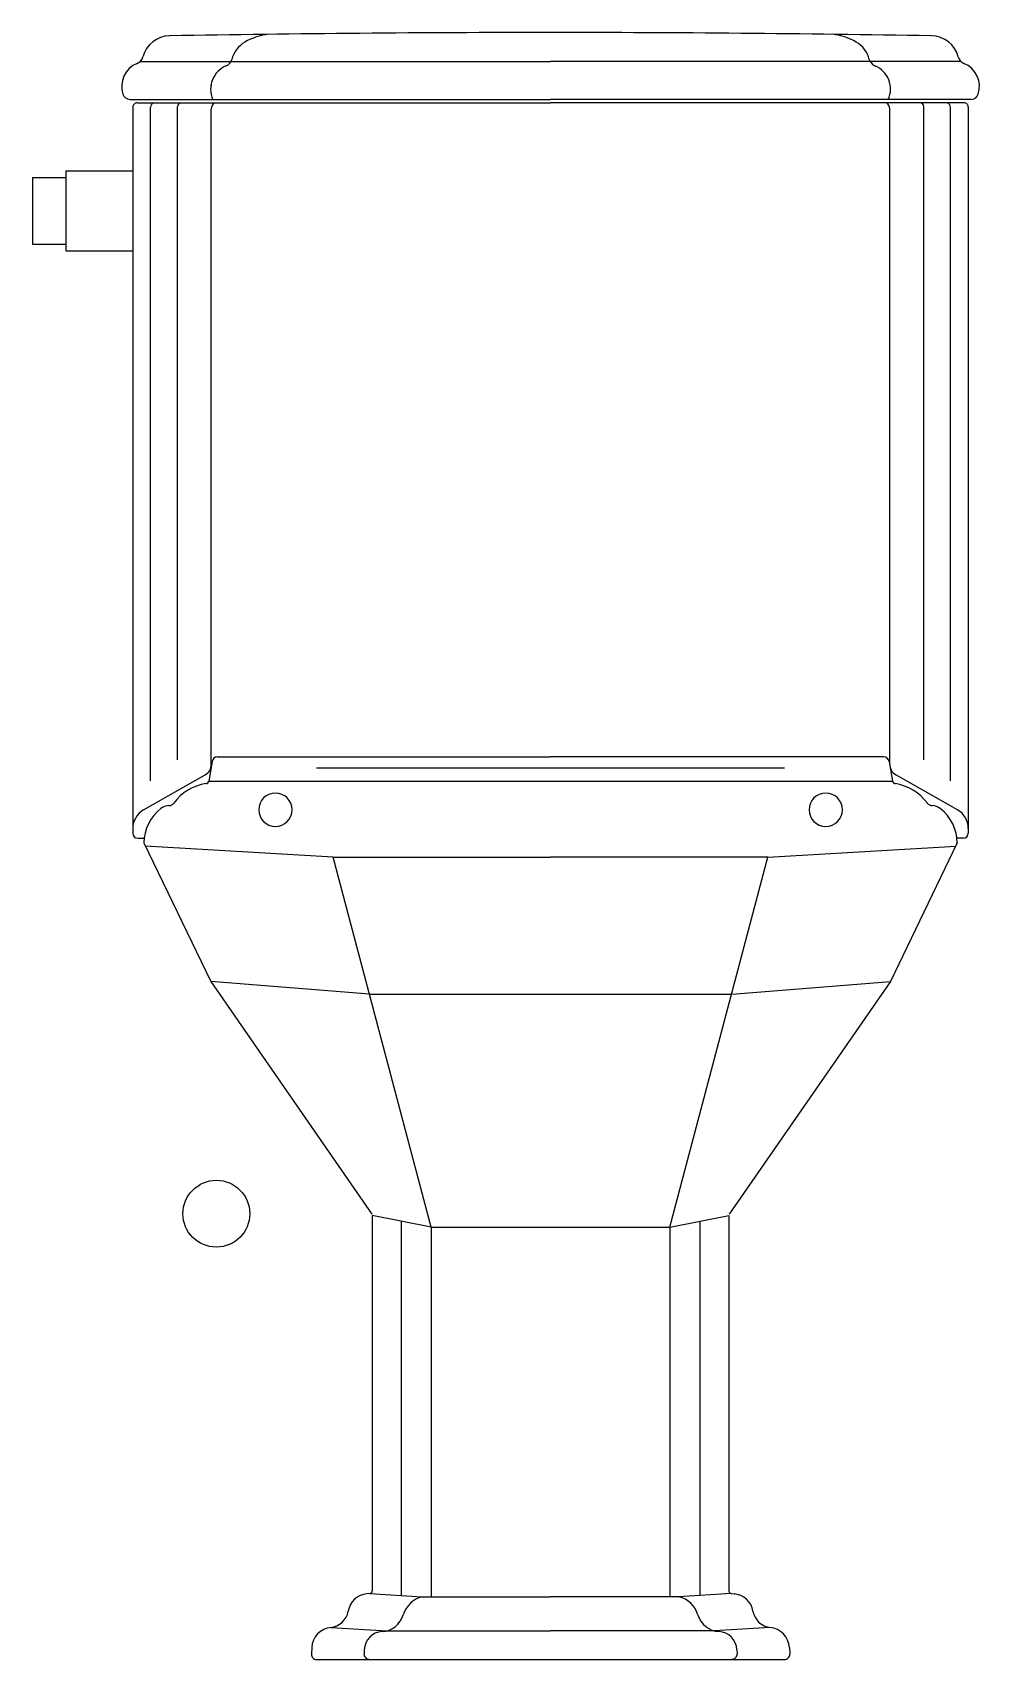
# Model space of a CAD drawing. Extents: x 1846 to 2271, y 1370 to 2100.
import ezdxf

# ---------------------------------------------------------------- set-up
doc = ezdxf.new("R2010")
doc.units = 0
doc.header["$LTSCALE"] = 50
doc.layers.add('FINA', color=6, linetype='CONTINUOUS')
doc.layers.add('GROSSA', color=3, linetype='CONTINUOUS')

msp = doc.modelspace()

# ---------------------------------------------------------------- linework, layer by layer
at = {"layer": 'FINA', "color": 0, "linetype": 'CONTINUOUS'}
for p, q in [((1899.31, 1764.15), (1899.31, 2066.31)), ((1911.33, 1773.5), (1911.33, 2066.64)), ((2246.3, 1773.5), (2246.3, 2066.64)), ((2258.32, 1764.15), (2258.32, 2066.31)), ((2025.27, 1563.86), (1981.32, 1729.87)), ((2132.36, 1563.86), (2176.32, 1729.87)), ((1997.59, 1668.4), (1926.32, 1674.09)), ((2160.22, 1668.4), (2231.32, 1674.09)), ((1997.59, 1668.4), (2160.22, 1668.4)), ((2025.27, 1563.86), (1998.82, 1569.05)), ((2011.82, 1566.5), (2011.82, 1398.59)), ((2025.27, 1563.86), (2132.36, 1563.86)), ((2025.27, 1563.86), (2025.27, 1398.03)), ((2132.36, 1563.86), (2158.82, 1569.05)), ((2132.36, 1563.86), (2132.36, 1398.03)), ((2145.82, 1566.5), (2145.82, 1398.59)), ((1997.7, 1399.44), (2021.18, 1398.03)), ((2021.32, 1398.03), (2078.82, 1398.03)), ((2136.32, 1398.03), (2078.82, 1398.03)), ((2159.93, 1399.44), (2136.45, 1398.03)), ((1980.32, 1384.23), (2005.26, 1382.72)), ((2005.26, 1382.72), (2078.82, 1382.72)), ((2152.37, 1382.72), (2078.82, 1382.72)), ((2177.31, 1384.23), (2152.37, 1382.72)), ((1995.18, 1374.26), (1995.09, 1372.42)), ((2162.45, 1374.26), (2162.55, 1372.42))]:
    msp.add_line(p, q, dxfattribs=at)
at = {"layer": 'FINA', "color": 0}
msp.add_circle((1928.82, 1569.87), 15, dxfattribs=at)
at = {"layer": 'FINA', "color": 0, "linetype": 'CONTINUOUS'}
for centre, radius, start, end in [((1901.45, 2066.31), 2.14, 108.54522, 179.99117), ((1913.04, 2066.64), 1.7, 96.16292, 179.99693), ((2244.59, 2066.64), 1.7, 0.00307, 83.83708), ((2256.18, 2066.31), 2.14, 0.00883, 71.45478), ((2024.15, 1386.47), 11.93, 104.39871, 163.27768), ((2133.48, 1386.47), 11.93, 16.72232, 75.60129), ((2002.61, 1392.94), 10.56, 273.39507, 343.27709), ((2155.02, 1392.94), 10.56, 196.72291, 266.60493), ((2003.75, 1373.83), 8.58, 93.40193, 177.1362), ((2153.88, 1373.83), 8.58, 2.8638, 86.59807), ((1997.43, 1372.3), 2.35, 177.13779, 270), ((2160.2, 1372.3), 2.35, 270, 2.86221)]:
    msp.add_arc(centre, radius, start, end, dxfattribs=at)
at = {"layer": 'GROSSA', "color": 0, "linetype": 'CONTINUOUS'}
for p, q in [((1894.62, 2086.87), (2078.82, 2086.87)), ((2263.01, 2086.87), (2078.82, 2086.87)), ((1926.38, 2076.26), (1926.39, 2076.33)), ((2231.25, 2076.26), (2231.24, 2076.33)), ((2271.18, 2077.37), (2271.17, 2077.43)), ((1889.99, 2069.87), (2078.82, 2069.87)), ((1891.32, 2066.41), (1891.32, 1740.69)), ((1893.24, 2068.33), (2078.82, 2068.33)), ((2267.64, 2069.87), (2078.82, 2069.87)), ((2264.39, 2068.33), (2078.82, 2068.33)), ((2266.32, 2066.41), (2266.32, 1740.69)), ((1926.56, 1771.46), (1926.56, 2065.61)), ((2231.07, 1771.46), (2231.07, 2065.61)), ((1861.32, 2037.87), (1861.32, 2001.87)), ((1861.32, 2037.87), (1891.32, 2037.87)), ((1846.32, 2034.87), (1846.32, 2004.87)), ((1846.32, 2034.87), (1861.32, 2034.87)), ((1846.32, 2004.87), (1861.32, 2004.87)), ((1861.32, 2001.87), (1891.32, 2001.87)), ((1929.4, 1774.87), (2078.82, 1774.87)), ((2228.23, 1774.87), (2078.82, 1774.87)), ((1896.16, 1751.08), (1923.84, 1766.79)), ((1926.88, 1772.75), (1925.37, 1764.03)), ((2230.75, 1772.75), (2232.26, 1764.03)), ((2261.47, 1751.08), (2233.79, 1766.79)), ((1925.37, 1764.03), (2232.26, 1764.03)), ((1891.32, 1742.76), (1891.32, 1740.69)), ((1893.67, 1738.33), (1896.43, 1738.33)), ((2263.96, 1738.33), (2261.2, 1738.33)), ((1896.32, 1736.24), (1926.32, 1674.09)), ((1981.32, 1729.87), (1896.91, 1734.83)), ((2176.32, 1729.87), (2260.72, 1734.83)), ((2261.32, 1736.24), (2231.32, 1674.09)), ((1981.32, 1729.87), (2078.82, 1729.87)), ((2176.32, 1729.87), (2078.82, 1729.87)), ((1926.32, 1674.09), (1998.63, 1569.64)), ((2231.32, 1674.09), (2159, 1569.64)), ((1998.82, 1569.05), (1998.82, 1400.65)), ((2158.82, 1569.05), (2158.82, 1400.65)), ((1997.7, 1399.44), (1996.42, 1399.33)), ((2159.93, 1399.44), (2161.21, 1399.33)), ((1971.62, 1375.19), (1971.47, 1372.33)), ((2186.01, 1375.19), (2186.16, 1372.33))]:
    msp.add_line(p, q, dxfattribs=at)
at = {"layer": 'GROSSA', "color": 0}
for p, q in [((1973.82, 1769.87), (2183.82, 1769.87)), ((1973.82, 1769.87), (2183.82, 1769.87)), ((1973.82, 1369.87), (2183.82, 1369.87))]:
    msp.add_line(p, q, dxfattribs=at)
at = {"layer": 'GROSSA', "color": 0, "linetype": 'CONTINUOUS'}
for centre, radius, start, end in [((1908.06, 2085.77), 12.63, 90.9921, 165.5357), ((2079.26, -7885.5), 9985.37, 90.002532, 90.982748), ((1947.98, 2084.66), 12.63, 120.26328, 165.52131), ((1955.04, 2072.59), 26.62, 95.95675, 120.31431), ((2078.37, -7885.5), 9985.37, 89.017252, 89.997468), ((2202.59, 2072.59), 26.62, 59.68569, 84.07669), ((2209.65, 2084.66), 12.63, 14.47869, 59.73672), ((2249.57, 2085.77), 12.63, 14.4643, 89.0079), ((1891.65, 2090), 4.31, 292.46108, 345.54347), ((1891.65, 2090), 4.31, 292.46108, 345.54347), ((1931.59, 2088.89), 4.3, 292.26628, 345.52436), ((2226.04, 2088.89), 4.3, 194.47564, 247.73372), ((2265.98, 2090), 4.31, 194.45653, 247.53892), ((1897.59, 2075.59), 11.28, 112.39542, 197.69987), ((1937.52, 2074.48), 11.28, 112.38886, 204.17604), ((2220.12, 2074.48), 11.28, 335.82396, 67.61114), ((2260.04, 2075.59), 11.28, 342.30013, 67.60458), ((1889.99, 2073.17), 3.3, 197.69826, 268.8531), ((1889.99, 2073.17), 3.3, 197.69826, 268.8531), ((1893.24, 2066.41), 1.93, 90, 180.00754), ((1929.77, 2065.61), 3.21, 122.05734, 179.96282), ((2227.86, 2065.61), 3.21, 0.03718, 57.94266), ((2264.39, 2066.41), 1.93, 359.99246, 90), ((2267.64, 2073.17), 3.3, 271.1469, 342.30174), ((1929.4, 1772.31), 2.55, 90.71363, 170.16074), ((2228.23, 1772.31), 2.55, 9.83926, 89.28637), ((1921.18, 1771.46), 5.38, 299.65581, 0.02141), ((2236.45, 1771.46), 5.38, 179.97859, 240.34419), ((1927.55, 1740.89), 22.21, 98.75952, 143.44667), ((1923.94, 1764.28), 1.46, 278.87438, 350.16022), ((2233.69, 1764.28), 1.46, 189.83978, 261.12562), ((2230.08, 1740.89), 22.21, 36.55333, 81.24048), ((1907.74, 1746.67), 6.3, 92.14503, 127.73795), ((1907.43, 1755.82), 2.85, 272.03349, 323.45294), ((1955.32, 1751.12), 7.5, 0, 180), ((2202.32, 1751.12), 7.5, 0, 180), ((2250.2, 1755.82), 2.85, 216.54706, 267.96651), ((2249.89, 1746.67), 6.3, 52.26205, 87.85497), ((1900.88, 1742.76), 9.56, 119.55842, 179.99898), ((1915.82, 1736.24), 19.5, 127.75909, 180.00114), ((1955.32, 1751.12), 7.5, 180, 0), ((2202.32, 1751.12), 7.5, 180, 0), ((2241.81, 1736.24), 19.5, 359.99886, 52.24091), ((2256.75, 1742.76), 9.56, 0.00102, 60.44158), ((1893.67, 1740.69), 2.36, 180.00033, 270), ((2263.96, 1740.69), 2.36, 270, 359.99967), ((1997.19, 1390.03), 9.33, 94.72367, 170.70008), ((1997.6, 1400.65), 1.21, 274.78062, 0.0087), ((2160.03, 1400.65), 1.21, 179.9913, 265.21938), ((2160.44, 1390.03), 9.33, 9.29992, 85.27633), ((1979.31, 1392.96), 8.78, 275.03806, 350.70084), ((2178.32, 1392.96), 8.78, 189.29916, 264.96194), ((1981.16, 1374.71), 9.55, 95.03694, 177.13837), ((2176.47, 1374.71), 9.55, 2.86163, 84.96306), ((1973.82, 1372.21), 2.35, 177.13779, 270), ((2183.82, 1372.21), 2.35, 270, 2.86221)]:
    msp.add_arc(centre, radius, start, end, dxfattribs=at)

doc.saveas('drawing.dxf')
